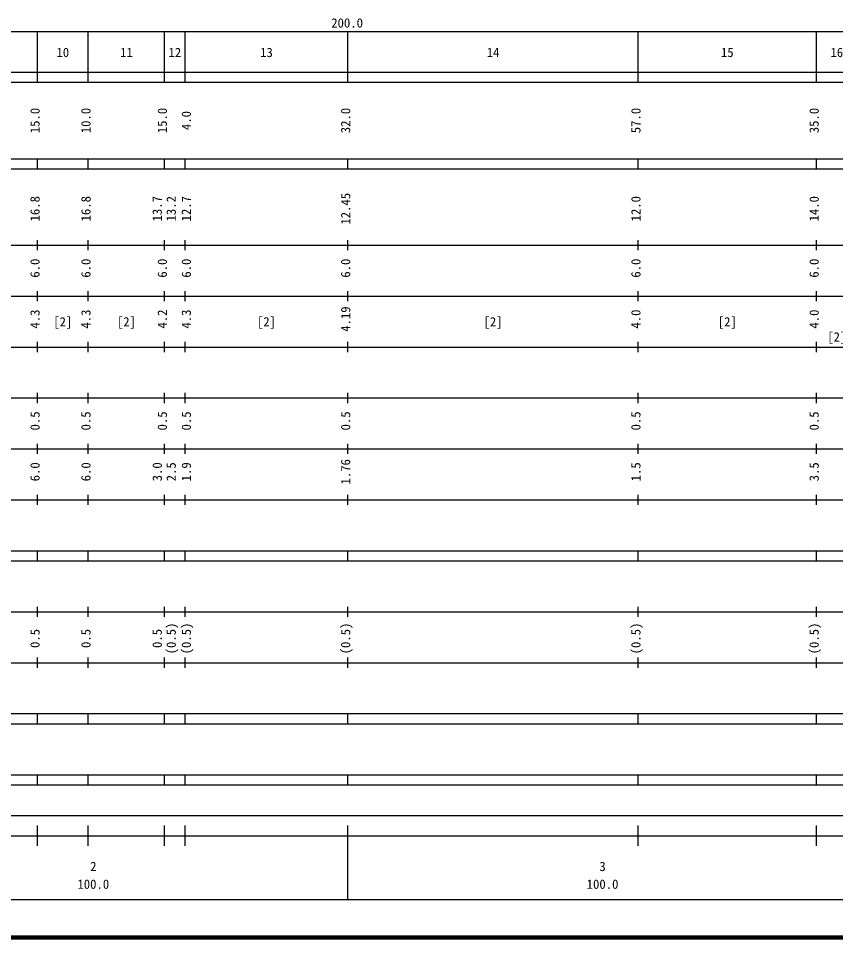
# Model space of a CAD drawing. Units: millimetres on the paper, enlarged 1000 times. Extents: x 40000 to 680000, y 20000 to 380000.
# Drawn here: x 203279 to 363764, y 20000 to 200558 of the extents above; entities that cross this region are included whole.
import ezdxf
from ezdxf.enums import TextEntityAlignment as Align

# ---------------------------------------------------------------- set-up
doc = ezdxf.new("R2010")
doc.units = ezdxf.units.MM
doc.header["$LTSCALE"] = 1000
doc.layers.add('M-TTL', color=2, linetype='Continuous', lineweight=140)
doc.layers.add('M-TTL-BAND', color=7, linetype='Continuous', lineweight=25)
doc.styles.add('ＭＳ ゴシック', font='')
doc.styles.get('ＭＳ ゴシック').set_extended_font_data('MS Gothic')

msp = doc.modelspace()

# ---------------------------------------------------------------- linework, layer by layer
at = {"layer": 'M-TTL'}
msp.add_line((40000, 20000), (680000, 20000), dxfattribs=at)
at = {"layer": 'M-TTL-BAND'}
for p, q in [((68000, 198000), (579000, 198000)), ((207000, 188000), (207000, 198000)), ((217000, 188000), (217000, 198000)), ((232000, 188000), (232000, 198000)), ((236000, 188000), (236000, 198000)), ((268000, 188000), (268000, 198000)), ((325000, 188000), (325000, 198000)), ((360000, 188000), (360000, 198000)), ((40000, 190000), (579000, 190000)), ((40000, 188000), (579000, 188000)), ((40000, 173000), (579000, 173000)), ((207000, 171000), (207000, 173000)), ((217000, 171000), (217000, 173000)), ((232000, 171000), (232000, 173000)), ((236000, 171000), (236000, 173000)), ((268000, 171000), (268000, 173000)), ((325000, 171000), (325000, 173000)), ((360000, 171000), (360000, 173000)), ((40000, 171000), (579000, 171000)), ((40000, 156000), (579000, 156000)), ((207000, 155000), (207000, 157000)), ((217000, 155000), (217000, 157000)), ((232000, 155000), (232000, 157000)), ((236000, 155000), (236000, 157000)), ((268000, 155000), (268000, 157000)), ((325000, 155000), (325000, 157000)), ((360000, 155000), (360000, 157000)), ((207000, 145000), (207000, 147000)), ((217000, 145000), (217000, 147000)), ((232000, 145000), (232000, 147000)), ((236000, 145000), (236000, 147000)), ((268000, 145000), (268000, 147000)), ((325000, 145000), (325000, 147000)), ((360000, 145000), (360000, 147000)), ((46000, 146000), (579000, 146000)), ((52000, 136000), (579000, 136000)), ((207000, 135000), (207000, 137000)), ((217000, 135000), (217000, 137000)), ((232000, 135000), (232000, 137000)), ((236000, 135000), (236000, 137000)), ((268000, 135000), (268000, 137000)), ((325000, 135000), (325000, 137000)), ((360000, 135000), (360000, 137000)), ((207000, 125000), (207000, 127000)), ((217000, 125000), (217000, 127000)), ((232000, 125000), (232000, 127000)), ((236000, 125000), (236000, 127000)), ((268000, 125000), (268000, 127000)), ((325000, 125000), (325000, 127000)), ((360000, 125000), (360000, 127000)), ((46000, 126000), (579000, 126000)), ((52000, 116000), (579000, 116000)), ((207000, 115000), (207000, 117000)), ((217000, 115000), (217000, 117000)), ((232000, 115000), (232000, 117000)), ((236000, 115000), (236000, 117000)), ((268000, 115000), (268000, 117000)), ((325000, 115000), (325000, 117000)), ((360000, 115000), (360000, 117000)), ((207000, 105000), (207000, 107000)), ((217000, 105000), (217000, 107000)), ((232000, 105000), (232000, 107000)), ((236000, 105000), (236000, 107000)), ((268000, 105000), (268000, 107000)), ((325000, 105000), (325000, 107000)), ((360000, 105000), (360000, 107000)), ((46000, 106000), (579000, 106000)), ((40000, 96000), (579000, 96000)), ((207000, 94000), (207000, 96000)), ((217000, 94000), (217000, 96000)), ((232000, 94000), (232000, 96000)), ((236000, 94000), (236000, 96000)), ((268000, 94000), (268000, 96000)), ((325000, 94000), (325000, 96000)), ((360000, 94000), (360000, 96000)), ((40000, 94000), (579000, 94000)), ((207000, 83000), (207000, 85000)), ((217000, 83000), (217000, 85000)), ((232000, 83000), (232000, 85000)), ((236000, 83000), (236000, 85000)), ((268000, 83000), (268000, 85000)), ((325000, 83000), (325000, 85000)), ((360000, 83000), (360000, 85000)), ((49000, 84000), (579000, 84000)), ((207000, 73000), (207000, 75000)), ((217000, 73000), (217000, 75000)), ((232000, 73000), (232000, 75000)), ((236000, 73000), (236000, 75000)), ((268000, 73000), (268000, 75000)), ((325000, 73000), (325000, 75000)), ((360000, 73000), (360000, 75000)), ((40000, 74000), (579000, 74000)), ((40000, 64000), (579000, 64000)), ((207000, 62000), (207000, 64000)), ((217000, 62000), (217000, 64000)), ((232000, 62000), (232000, 64000)), ((236000, 62000), (236000, 64000)), ((268000, 62000), (268000, 64000)), ((325000, 62000), (325000, 64000)), ((360000, 62000), (360000, 64000)), ((40000, 62000), (579000, 62000)), ((40000, 52000), (579000, 52000)), ((207000, 50000), (207000, 52000)), ((217000, 50000), (217000, 52000)), ((232000, 50000), (232000, 52000)), ((236000, 50000), (236000, 52000)), ((268000, 50000), (268000, 52000)), ((325000, 50000), (325000, 52000)), ((360000, 50000), (360000, 52000)), ((40000, 50000), (579000, 50000)), ((71000, 44000), (565000, 44000)), ((207000, 38000), (207000, 42000)), ((217000, 38000), (217000, 42000)), ((232000, 38000), (232000, 42000)), ((236000, 38000), (236000, 42000)), ((268000, 27500), (268000, 42000)), ((325000, 38000), (325000, 42000)), ((360000, 38000), (360000, 42000)), ((40000, 40000), (579000, 40000)), ((68000, 27500), (579000, 27500))]:
    msp.add_line(p, q, dxfattribs=at)

# ---------------------------------------------------------------- texts
at = {"layer": 'M-TTL-BAND', "style": 'ＭＳ ゴシック'}
for s, p in [('200.0', (264719, 198195)), ('10', (210750, 192405)), ('11', (223250, 192405)), ('12', (232750, 192405)), ('13', (250750, 192405)), ('14', (295250, 192405)), ('15', (341250, 192405)), ('16', (362750, 192405)), ('[2]', (210125, 139500)), ('[2]', (222625, 139500)), ('[2]', (250125, 139500)), ('[2]', (294625, 139500)), ('[2]', (340625, 139500)), ('[2]', (362125, 136520)), ('2', (217375, 32523)), ('3', (317375, 32523)), ('100.0', (214875, 29033)), ('100.0', (314875, 29033))]:
    msp.add_text(s, height=1833, dxfattribs=at).set_placement(p, align=Align.BOTTOM_LEFT)
for s, p in [('15.0', (208000, 178000)), ('10.0', (218000, 178000)), ('15.0', (233000, 178000)), ('32.0', (269000, 178000)), ('57.0', (326000, 178000)), ('35.0', (361000, 178000)), ('4.0', (237715, 178625)), ('12.45', (269000, 160049)), ('16.8', (208000, 160674)), ('16.8', (218000, 160674)), ('13.7', (232000, 160674)), ('13.2', (234742, 160674)), ('12.7', (237715, 160674)), ('12.0', (326000, 160674)), ('14.0', (361000, 160674)), ('6.0', (208000, 149625)), ('6.0', (218000, 149625)), ('6.0', (233000, 149625)), ('6.0', (237715, 149625)), ('6.0', (269000, 149625)), ('6.0', (326000, 149625)), ('6.0', (361000, 149625)), ('4.3', (208000, 139625)), ('4.3', (218000, 139625)), ('4.2', (233000, 139625)), ('4.3', (237715, 139625)), ('4.19', (269000, 139000)), ('4.0', (326000, 139625)), ('4.0', (361000, 139625)), ('0.5', (208000, 119625)), ('0.5', (218000, 119625)), ('0.5', (233000, 119625)), ('0.5', (237715, 119625)), ('0.5', (269000, 119625)), ('0.5', (326000, 119625)), ('0.5', (361000, 119625)), ('1.76', (269000, 109000)), ('6.0', (208000, 109625)), ('6.0', (218000, 109625)), ('3.0', (232000, 109625)), ('2.5', (234742, 109625)), ('1.9', (237715, 109625)), ('1.5', (326000, 109625)), ('3.5', (361000, 109625)), ('(0.5)', (234742, 75639)), ('(0.5)', (237715, 75639)), ('(0.5)', (269000, 75639)), ('(0.5)', (326000, 75639)), ('(0.5)', (361000, 75639)), ('0.5', (208000, 76889)), ('0.5', (218000, 76889)), ('0.5', (232000, 76889))]:
    msp.add_text(s, height=1833, rotation=90, dxfattribs=at).set_placement(p, align=Align.BOTTOM_LEFT)

doc.saveas('drawing.dxf')
